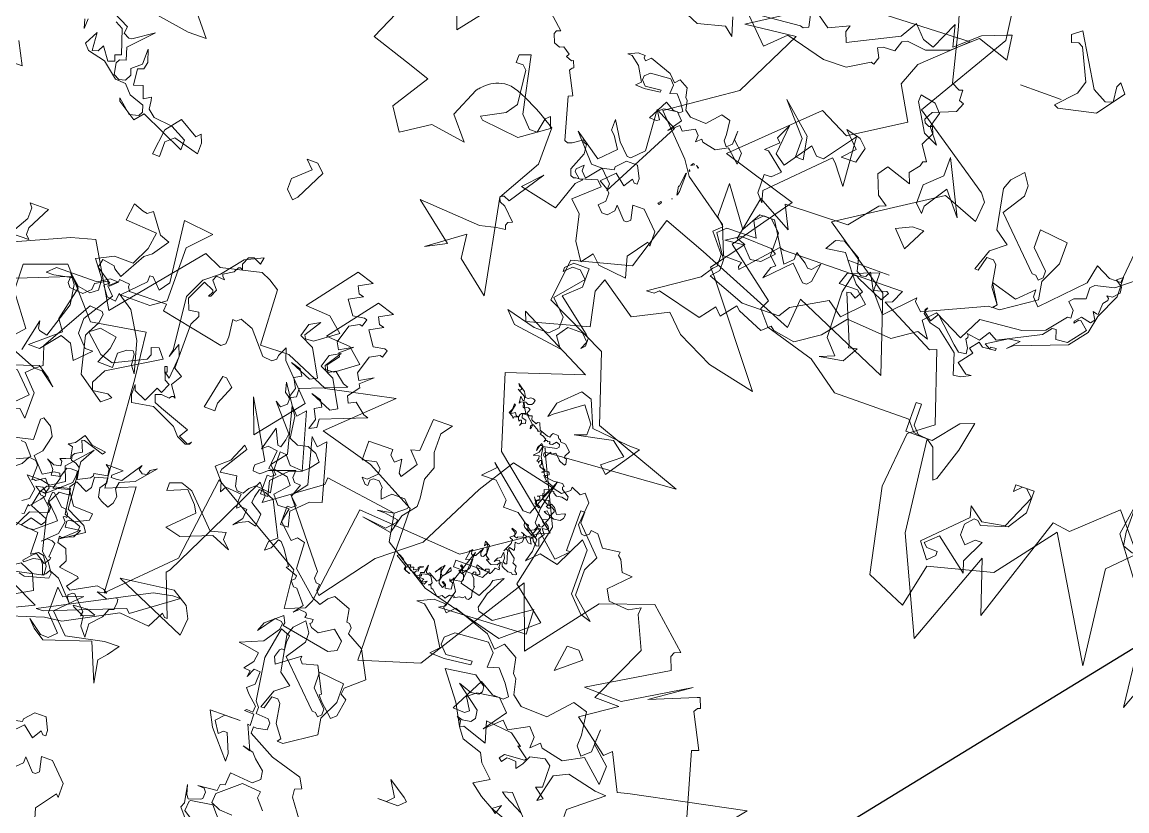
# Model space of a CAD drawing. Header units: metres. Extents: x -71 to 881, y -503 to 661.
# Drawn here: x 122.1 to 127.82, y 472.67 to 476.75 of the extents above; entities that cross this region are included whole.
import ezdxf

# ---------------------------------------------------------------- set-up
doc = ezdxf.new("R2010")
doc.units = ezdxf.units.M
doc.layers.add('ARBRE', color=100, linetype='Continuous', lineweight=13, true_color=0x00ff3f)
doc.layers.add('Parede', color=6, linetype='Continuous', lineweight=30)

# ---------------------------------------------------------------- blocks, each defined once
blk = doc.blocks.new('WMF2', base_point=(0, 0.01))
at = {"color": 251, "lineweight": 0, "true_color": 0x636466}
for points in [[(81.23, -212.64), (86.45, -202.37), (92.4, -197.64), (98.49, -189.57), (98.99, -190.16), (98.92, -191.16), (99.46, -191.2), (99.98, -191.79), (99.88, -192.88), (107.36, -202.17), (106.64, -204.2), (107.63, -204.27), (108.14, -204.87), (108.06, -205.98), (111.91, -204.61), (112.96, -203.7), (114.06, -203.79), (114.16, -204.2), (114.12, -204.74), (112.93, -205.76), (117.77, -214.23), (115.81, -208.91), (110.13, -215.92), (115.04, -221.02), (115.66, -222.79), (116.35, -221.31), (116.39, -220.76), (116.99, -220.25), (118.51, -220.38), (121.42, -223.82), (123.45, -224.55), (124.06, -224.04), (124.6, -224.1), (124.28, -221.43), (124.37, -220.32), (124.97, -219.82), (134.84, -221.76), (134.73, -222.86), (140.59, -222.8), (140.98, -223.38), (140.96, -223.82), (142.59, -223.95), (142.62, -223.52), (143.7, -222.51), (144.2, -223.11), (145.93, -222.16), (146.02, -221.17), (147.09, -220.14), (149.19, -220.32), (149.69, -220.93), (149.6, -221.91), (157.24, -218.9)], [(202.88, -101.16), (188.84, -101.73), (195.03, -95.86), (196.4, -92.3), (193.55, -87.25), (201.48, -82.18), (206.17, -84.52), (217.5, -73.62), (205.76, -70.03), (212.07, -61.12), (204.08, -54.99), (204.77, -53.52), (202.84, -51.25), (195.1, -48.95), (190.12, -45.33), (178.29, -45.44), (176.89, -43.78), (174.7, -43.59), (173.01, -29.2), (166.39, -14.78), (160.89, -29.58), (158.19, -21.39), (152.68, -38.14), (149.95, -37.75), (143.85, -43.43), (139.57, -38.33)], [(135.29, -33.25), (133.39, -15.7), (130.63, -23.1)], [(121.99, -1.9), (114.39, -4.34), (111.72, -4.67), (103.98, -8.76), (99.27, -8.35), (97.95, -10.89), (97.46, -10.41), (97.02, -10.37), (99.54, -16.88), (99.06, -17.38), (95.41, -24.9), (90.83, -34.32), (89.42, -32.65), (89.51, -31.56), (81.64, -37.29), (81.55, -38.39), (70.38, -36.78), (69.61, -32.48), (62.22, -27.79), (49.27, -24.43), (44.16, -28.75), (49.49, -33.04), (47.38, -42.86), (52.22, -53.02), (31.88, -54.47), (45.91, -59.56), (49.4, -70.11), (59.14, -74.81), (58.34, -81.44), (49.36, -83.76), (46.84, -91.88), (40.14, -89.34), (24.4, -82.93), (24.01, -87.6), (8.81, -80.93), (12.69, -92.64), (23.58, -100.08), (8.83, -109.56), (3.27, -107.44), (3.01, -110.61), (3.9, -111.79), (16.57, -120.44), (8.22, -134.47), (9.81, -146.85)], [(31.95, -175.08), (27.13, -180.99), (44.83, -177.37), (46.41, -176.96), (49.12, -182.48), (50.2, -181.46), (55.69, -185.68), (50.55, -189.17), (54.41, -189.22), (50.23, -198.2), (52.48, -203.12), (52.39, -204.21), (54.12, -203.26), (57.28, -203.53), (58.15, -205.15), (55.25, -208.11), (56.89, -208.24), (57.74, -209.97), (58.25, -210.45), (58.2, -211), (60.88, -210.67), (62.28, -212.43), (63.37, -212.54), (63.42, -211.98), (64, -211.48), (64.56, -211.53), (65.45, -212.71), (65.14, -216.33), (66.13, -217.51), (66.73, -217.02), (68.24, -217.69), (68.28, -217.15), (69.45, -216.26), (77.76, -218.17), (81.23, -212.64), (81.23, -212.64)], [(122.72, -8.94), (116.58, -10.22), (116.74, -11.56), (117.68, -13), (118.53, -13.17), (119.53, -12.5), (119.62, -15.95), (127.05, -16.59)], [(123.52, -19.64), (122.5, -20.31), (122.25, -21.93), (124.05, -23.52), (121.84, -23.52), (120.32, -23.2), (118.31, -24.55), (119.17, -26.74), (115.88, -30.39), (117.14, -28.09), (116.53, -20.76), (113.49, -19.25), (112.89, -18.34), (116.25, -16.14), (114.07, -18.14), (114, -18.92), (116.7, -19.9), (117.23, -23.8), (120.73, -22.94), (121.42, -21.76), (121.9, -19.39), (119.14, -18.3), (118.02, -13.51), (116.67, -12.35), (115.65, -10.82), (115.72, -10.05), (119.34, -9.11), (120.19, -9.29)], [(120.53, -7.61), (116.29, -5.59), (119.5, -4.04)], [(100.3, -13.3), (97.37, -13.9), (96.16, -13.9), (102.61, -9.16), (103.21, -9.75), (114.9, -5.14), (116, -5.14), (100.3, -13.3), (100.3, -13.3)], [(206.64, -102.36), (221.47, -92.77), (213.62, -93.64), (218.84, -83.17), (228.67, -76.4), (223.08, -70.7), (221.59, -68.47), (214.46, -63.39), (212.7, -59.01), (209.83, -58.98), (210.04, -58.28), (209.88, -57.88), (205.22, -63.07), (204.55, -62.86), (196.2, -62.98), (185.71, -63.11), (186.56, -61.11), (187.58, -60.7), (178.92, -56.25), (177.9, -56.66), (174.32, -45.95), (177.81, -43.34), (178.67, -34.61), (175.87, -21.54), (169.72, -18.91), (168.26, -25.61), (158.55, -28.14), (151.66, -37.02), (141.23, -19.49), (142.97, -34.33), (135.13, -42.17), (135.3, -53.01), (129.01, -55.27), (122.91, -48.29), (114.53, -49.68), (113.77, -42.55), (112.45, -25.61), (108.09, -27.35), (107.21, -10.78), (98.49, -19.49), (96.74, -32.59), (81.64, -23.67), (81.04, -17.76), (78.09, -18.94), (77.45, -20.28), (75.41, -35.48), (59.11, -34.32), (48.77, -41.31), (47.36, -41.88), (58.37, -50.92), (61.87, -62.25), (50.47, -66), (62.16, -71.92), (61.59, -70.48), (52.23, -72.98), (53.36, -78.3), (52.54, -80.39), (46.99, -76.49), (41.75, -79.1), (39.13, -76.49), (33.51, -73.76), (26.05, -72.12), (37.25, -86.3), (38.33, -87.51), (34.61, -92.45), (35.99, -92.94), (34.69, -99.75), (29.28, -96.73), (30.97, -100.19), (21.09, -100.49), (17.67, -104.7), (16.66, -105.12), (18.28, -106.23), (19.48, -109.18), (18.41, -110.67), (14.49, -109.41), (15.1, -110.95), (13.93, -112.47), (13.73, -113.15), (13.23, -113.37), (14.72, -115.61), (13.76, -117.64), (14.16, -118.66), (14.68, -118.45), (15.39, -118.76), (15.6, -119.27), (14.94, -120.61), (11.56, -121.96), (10.97, -123.39), (11.67, -123.68), (11.74, -125.32), (12.27, -125.11), (13.58, -125.77), (15.6, -134.05), (18.21, -142.77)], [(35.32, -176.96), (38.04, -186.65), (37.02, -187.05), (39.7, -192.27), (39.35, -192.88), (38.94, -193.04), (39.56, -194.57), (39.97, -194.4), (46.81, -191.62), (41.05, -195.63), (50.47, -189.97), (56.38, -190.15), (44.99, -196.88), (45.76, -198.84), (45.47, -199.54), (44.55, -199.92), (50.64, -205.39), (58.51, -202.62), (66.66, -192.17), (70.16, -201.76), (80.62, -185.19), (89.7, -182.43), (90.01, -206.45), (97.85, -210.62), (106.23, -212.96), (97.57, -221.28), (108.11, -219.06), (114.95, -222), (119.42, -221.88), (119.84, -230.55), (121.43, -231.58), (122.86, -232.19), (129.04, -230.77), (131.8, -232.03), (142.53, -219.05), (147.98, -228.38), (151.61, -227.39), (162.65, -222.48)], [(95.41, -24.9), (93.1, -25.5), (93.1, -24.4), (91.88, -23.19), (94.81, -24.4), (99.43, -22.59), (101.87, -23.19), (98.33, -26.72), (98.94, -27.82), (100.65, -29.64), (103.57, -28.43), (103.57, -29.64), (101.87, -30.26), (100.05, -29.64), (95.41, -24.9), (95.41, -24.9)], [(57.77, -28.84), (58.63, -30.3), (56.93, -35.37), (57.37, -30.33), (54.22, -29.5), (53.25, -31.47), (53.04, -32.3), (51.55, -33.16), (53.17, -30.11), (53.78, -27.79), (53.47, -27.25), (51.12, -26.63), (45.81, -30.31), (45.66, -26.44), (59.37, -25.77), (58.42, -26.33), (57.77, -28.84), (57.77, -28.84)], [(57.77, -59.77), (57.34, -59.74), (56.99, -59.99), (56.55, -59.99), (56.22, -59.81), (56.35, -59.33), (56.48, -59.08), (57.01, -58.91), (57.45, -59.12), (57.71, -59.07), (57.42, -58.35), (56.8, -58.47), (56.47, -58.28), (56.73, -57.56), (56.31, -57.33), (55.87, -57.53), (55.75, -56.92), (54.93, -56.6), (54.8, -56.85), (54.47, -56.9), (54, -55.88), (52.71, -55.43), (52.29, -55.4), (52.19, -55.8), (52.04, -56.06), (51.25, -56.07), (50.96, -55.61), (50.83, -55.62), (50.67, -55.53), (50.58, -55.28), (49.76, -55.18), (48.77, -54.33), (49.22, -53.47), (49.17, -53.21), (48.84, -53.17), (48.7, -52.42), (48.83, -52.17), (49.57, -52.45), (49.82, -52.58), (49.78, -52.67), (50.67, -53.46), (51.2, -53.08), (51.37, -53.18), (51.41, -53.31), (52.03, -52.33), (52.28, -52.54), (52.29, -52.9), (52.25, -52.99), (52.13, -53.02), (52.29, -53.33), (52.38, -53.6), (52.8, -53.6), (52.54, -52.26), (51.6, -50.66), (51.34, -50.52), (51.27, -50.28), (50.74, -50.44), (50.57, -50.33), (50.48, -50.06), (50.84, -49.82), (50.98, -49.78), (50.89, -49.52), (49.55, -49.37), (48.16, -49.5), (47.78, -49.18), (48, -48.98), (47.85, -48.67), (46.68, -47.94), (46.65, -47.37), (47.56, -47.53), (48.39, -47.43), (48.9, -47.71), (48.98, -47.97), (49.76, -47.72), (50.3, -46.68), (50.19, -46.3), (49.75, -46.27), (49.22, -46.45), (49.02, -45.79), (48.86, -45.72), (48.68, -46.06), (48.07, -45.73), (47.44, -44.86), (46.32, -45.35), (46.14, -45.25), (46.23, -44.64), (46.6, -44.17), (47.56, -44.03), (48.1, -44.22), (48.58, -43.15), (48.01, -42.73), (47.85, -42.43), (48.07, -42.2), (48.76, -42.13), (48.17, -41.4), (48.71, -40.58), (48.32, -39.48), (48.7, -39.37), (49.37, -39.95), (49.47, -40.2), (49.63, -40.29), (49.94, -40.13), (49.49, -39.35), (50.01, -39.4), (50.51, -39.88), (50.54, -40.02), (50.86, -39.85), (50.83, -39.28), (51.31, -38.78), (51.84, -38.83), (51.55, -37.7), (51.59, -37.62), (52.39, -37.81), (52.44, -37.5), (51.18, -36.52), (51.08, -36.13), (51.12, -35.83), (50.51, -35.51), (50.45, -34.8), (50.07, -34.49), (50.03, -34.34), (50.2, -34.23), (50.61, -34.11), (50.82, -34.33), (51.37, -34.3), (52.2, -34.62), (52.47, -34.77), (52.63, -35.28), (52.87, -35.21), (52.86, -34.42), (52.76, -34.37), (52.7, -34.11), (53.34, -34.14), (53.62, -33.41), (53.77, -33.15), (53.9, -33.1), (53.97, -33.15), (54.13, -33.69), (54.66, -33.51), (54.57, -33.25), (56.09, -33.72), (56.03, -33.37), (55.31, -32.87), (55.2, -32.49), (55.39, -32.36), (55.77, -32.24), (55.88, -32.62), (56.15, -32.56), (56.36, -32.12), (55.85, -31.63), (55.46, -30.55), (55.3, -30.46), (55.43, -29.76), (55.24, -28.88), (55.5, -28.39), (55.87, -28.34), (56.16, -28.62), (56.42, -28.33), (56.99, -28.28), (57.65, -27.88), (57.72, -28.12), (58.03, -28.17), (58.25, -27.98), (58.41, -28.05), (58.73, -27.66), (58.86, -27.41), (59.43, -27.6), (60.1, -27.17), (61.07, -28.04), (61.37, -28.09), (61.58, -28.52), (61.97, -28.4), (61.62, -28.65), (61.49, -28.9), (62.03, -29.74), (62.37, -29.92), (63.43, -29.61), (63.34, -29.34), (63.61, -29.26), (63.52, -29), (62.86, -28.99), (63.01, -28.72), (62.94, -28.47), (62.26, -28.88), (62.57, -28.28), (62.89, -28.34), (63.48, -28.85), (64.34, -29.1), (64.6, -29.45), (65.11, -29.53), (65.65, -29.92), (65.93, -29.83), (66.02, -29.66), (65.89, -29.26), (65.11, -29.09), (65.26, -29.04), (66.15, -29.41), (66.02, -29.89), (67.84, -30.97), (67.51, -31.22), (66.81, -30.85), (66.26, -30.24), (65.89, -30.14), (65.56, -30.31), (65.43, -30.34), (65.4, -29.99), (64.88, -30.15), (64.76, -29.76), (64.15, -30.11), (64.22, -30.34), (64, -30.58), (63.48, -30.72), (64.02, -30.36), (64.06, -29.83), (64.32, -29.76), (64.47, -29.5), (64.37, -29.25), (64.12, -29.12), (63.68, -29.31), (63.59, -29.47), (63.68, -29.74), (63.15, -29.91), (62.91, -31.2), (62.89, -30.2), (62.83, -30.07), (62.59, -29.93), (62.37, -30.14), (60.91, -29.37), (60.7, -29.58), (60.56, -29.85), (60.92, -31.25), (60.95, -31.35), (61.49, -30.77), (61.62, -30.52), (60.95, -31.58), (60.73, -31.77), (60.58, -32.05), (60.79, -31.06), (60.63, -30.55), (60.45, -30.45), (60.1, -30.71), (59.75, -31.73), (59.62, -31.98), (59.42, -31.56), (60.41, -30.31), (60.57, -29.63), (60.56, -29.41), (60.48, -29.15), (59.78, -28.78), (59.61, -29.12), (59.81, -29.35), (60.09, -29.48), (59.99, -29.66), (59.52, -29.31), (59.36, -28.78), (58.88, -28.85), (58.48, -28.96), (58.53, -29.53), (58.63, -29.93), (59.11, -30.07), (59.2, -30.34), (58.98, -30.11), (58.66, -30.69), (58.5, -30.4), (57.42, -30.59), (57.23, -30.94), (57.5, -31.63), (57.97, -31.77), (58.34, -31.96), (58.03, -32.11), (58.06, -32.48), (58.09, -32.59), (58.37, -32.72), (58.26, -32.91), (58, -32.77), (57.77, -31.77), (57.68, -31.73), (57.33, -32.4), (57.28, -32.27), (56.9, -32.97), (56.98, -34.3), (57.97, -33.85), (57.74, -35.15), (57.85, -35.31), (57.61, -35.42), (57.47, -35.67), (57.52, -35.37), (57.39, -34.96), (57.14, -34.83), (56.74, -34.96), (56.01, -36.34), (56.16, -35.64), (56.04, -35.25), (55.87, -35.15), (55.61, -35.22), (55.28, -35.83), (55.72, -37.28), (56, -36.77), (56.07, -37.45), (55.3, -37.06), (55.27, -35.48), (54.61, -35.03), (54.96, -35), (55.02, -34.9), (54.16, -34.45), (53.24, -34.74), (53.05, -35.07), (52.92, -35.12), (53.11, -35.44), (53.43, -35.41), (53.84, -35.06), (53.53, -35.66), (53.04, -35.95), (52.98, -36.7), (52.93, -36.78), (52.55, -36.04), (52.54, -35.47), (52.19, -35.28), (51.91, -35.35), (52.44, -37.08), (52.39, -37.16), (52.45, -37.28), (52.71, -37.43), (52.87, -37.29), (53.01, -37.03), (52.38, -38.45), (52.36, -39.1), (52.67, -39.15), (52.85, -39.25), (52.39, -39.66), (52.26, -39.92), (52.49, -40.27), (53.02, -40.55), (52.98, -40.64), (52.41, -40.45), (52.16, -40.32), (52.31, -39.62), (51.9, -39.53), (51.76, -39.57), (51.81, -39.69), (51.02, -39.94), (51.02, -40.16), (51.11, -40.42), (51.46, -40.59), (50.47, -40.19), (49.85, -40.29), (49.72, -40.33), (49.57, -40.61), (49.49, -40.55), (49.46, -40.43), (49.28, -40.54), (49.15, -40.81), (49.22, -41.05), (48.9, -41.88), (48.95, -42.01), (49.46, -41.85), (49.82, -40.94), (49.95, -40.7), (51.24, -41.37), (51.43, -41.67), (51.53, -42.07), (50.86, -41.92), (50.77, -41.24), (50.48, -41.18), (49.74, -41.56), (49.46, -42.27), (49.5, -42.42), (49.41, -42.59), (49.24, -42.27), (48.89, -42.32), (48.63, -42.83), (49.09, -43.19), (49.12, -43.32), (49.21, -43.37), (48.38, -43.7), (48.25, -43.95), (48.36, -44.36), (48.89, -44.41), (49.31, -44.64), (48.96, -44.87), (48.46, -44.41), (48.27, -44.32), (47.88, -45.08), (47.97, -45.33), (48.55, -45.65), (48.68, -45.4), (48.96, -45.31), (49.3, -45.49), (49.06, -45.7), (50.1, -46.26), (50.9, -45.79), (50.93, -45.72), (50.82, -45.31), (50.42, -45.22), (50.17, -45.09), (50.28, -44.9), (51.03, -45.31), (51.03, -45.54), (51.44, -46.19), (51.18, -45.85), (51.02, -45.76), (50.63, -46.1), (50.58, -46.17), (50.67, -46.44), (50.83, -46.52), (51.09, -46.45), (50.35, -46.83), (50.42, -47.09), (50.26, -47.21), (50.42, -47.72), (49.49, -48.01), (49.31, -48.35), (49.49, -48.67), (50.03, -48.84), (50.3, -48.99), (50.77, -48.92), (50.44, -48.95), (51.22, -49.71), (51.11, -49.74), (51.31, -50.19), (51.71, -50.04), (51.65, -50.13), (51.4, -50.23), (51.47, -50.48), (52.03, -50.67), (52.29, -50.82), (52.12, -51.17), (52.29, -51.69), (52.54, -51.59), (52.57, -51.17), (52.63, -51.43), (52.9, -51.36), (52.76, -51.82), (52.87, -52.23), (53.49, -52.1), (53.75, -52.03), (53.04, -52.74), (52.85, -53.52), (52.92, -53.78), (53.01, -53.82), (53.28, -53.74), (53.5, -52.87), (53.5, -53.31), (53.09, -54.09), (52.87, -53.87), (52.85, -53.74), (50.74, -54.16), (50.47, -54.45), (50.6, -54.86), (51.14, -55.04), (51.55, -54.48), (51.91, -54.45), (52.09, -54.54), (52.03, -54.61), (52.09, -54.76), (52.39, -54.6), (52.42, -54.73), (52.51, -54.77), (52.77, -54.69), (52.92, -54.44), (52.77, -54.92), (53.44, -55.27), (53.59, -55.23), (53.84, -55.36), (53.75, -55.52), (53.79, -55.66), (54.35, -55.63), (54.31, -55.72), (54.95, -56.16), (55.21, -56.29), (55.34, -56.28), (55.36, -55.82), (55.49, -55.58), (55.61, -55.96), (55.42, -56.31), (56.6, -57.37), (57.04, -57.37), (57.3, -57.31), (57.27, -56.95), (57.18, -56.7), (56.58, -56.58), (56.42, -56.07), (56.77, -56.03), (57.04, -55.74), (57.17, -55.49), (57.04, -55.96), (57.15, -56.34), (57.42, -56.28), (57.5, -56.1), (57.66, -56.41), (57.75, -56.66), (58.41, -56.45), (58.45, -56.16), (58.7, -56.5), (59.31, -56.82), (58.99, -57.43), (58.98, -58.29), (58.79, -58.19), (59.04, -56.9), (58.99, -56.77), (58.39, -57.11), (58.15, -56.74), (57.97, -56.66), (57.71, -56.74), (57.66, -57.05), (57.53, -57.31), (56.88, -57.52), (57.28, -58.16), (57.46, -58.26), (57.59, -58.22), (57.82, -59.01), (58.22, -58.91), (58.37, -58.64), (58.47, -59.68), (57.96, -59.2), (57.81, -59.24), (57.85, -59.58), (57.93, -59.84), (59.21, -60.53), (58.92, -60.47), (58.77, -60.73), (58.88, -60.98), (59.17, -61.05), (59.42, -61.39), (58.22, -60.54), (57.77, -59.77), (57.77, -59.77)], [(169.87, -28.84), (169.25, -28.23), (167.56, -28.23), (167.56, -27.6), (168.66, -26.5), (170.48, -28.84), (164.64, -34.67), (165.12, -36.39), (162.8, -34.67), (159.28, -35.28), (156.97, -40.52), (158.19, -41.62), (158.8, -41.62), (159.88, -40.52), (159.88, -41.62), (156.97, -41.62), (156.97, -38.21), (158.8, -35.28), (162.8, -34.07), (163.41, -34.67), (164.03, -34.67), (165.12, -33.45), (165.12, -31.75), (164.03, -30.53), (162.8, -31.75), (161.71, -31.75), (163.41, -28.23), (162.8, -26.5), (168.04, -30.53), (169.87, -28.84), (169.87, -28.84)], [(85.82, -32.33), (85.2, -32.33), (84.59, -32.83), (85.82, -34.04), (83.99, -36.36), (85.82, -43.43), (84.59, -42.2), (83.5, -43.43), (81.06, -34.64), (82.88, -34.04), (85.2, -31.73), (84.59, -29.42), (85.82, -29.42), (85.82, -32.33), (85.82, -32.33)], [(127.86, -39.54), (126.03, -38.33), (124.94, -37.24), (127.24, -38.94), (128.46, -38.94), (129.55, -37.85), (127.24, -35.41), (127.24, -31.39), (128.46, -32.48), (131.38, -31.39), (127.86, -34.91), (130.76, -37.85), (136.62, -36.62), (138.93, -36.62), (137.71, -38.33), (136.62, -39.54), (137.23, -43.08), (134.79, -37.24), (127.86, -39.54), (127.86, -39.54)], [(90.23, -35.66), (89.63, -35.66), (89.02, -36.14), (90.23, -37.37), (88.4, -39.67), (90.23, -46.74), (89.02, -45.52), (87.92, -46.74), (85.48, -37.97), (87.31, -37.37), (89.63, -35.05), (89.02, -32.72), (90.23, -32.72), (90.23, -35.66), (90.23, -35.66)], [(70.82, -34.21), (69.59, -35.56), (69.59, -35.99), (71.7, -36.34), (72.94, -36.34), (70.38, -36.78), (68.72, -38.1), (68.72, -38.45), (69.59, -39.32), (71.7, -39.32), (72.94, -38.1), (73.38, -39.32), (73.38, -39.76), (74.16, -40.55), (75.04, -40.55), (75.48, -40.2), (75.48, -39.32), (75.92, -39.32), (76.72, -40.2), (75.92, -40.2), (74.6, -41.44), (74.6, -42.32), (75.48, -43.11), (77.6, -42.67), (77.6, -45.66), (73.81, -45.66), (73.81, -44.79), (72.94, -44), (72.05, -44.79), (71.7, -42.67), (71.26, -42.32), (69.59, -44.79), (71.26, -46.54), (69.94, -46.89), (69.59, -52), (66.59, -52), (67.83, -50.32), (67.83, -47.34), (67.04, -45.22), (67.83, -43.11), (67.48, -40.2), (67.48, -38.89), (69.16, -36.78), (69.94, -33.86), (74.6, -34.65), (70.82, -34.21), (70.82, -34.21)], [(120.42, -66.45), (119.65, -67.04), (117.45, -64.06), (115.93, -63.49), (117.61, -61.04), (118.69, -60.22), (120.94, -56.22), (122.15, -57.02), (122.44, -57.42), (124.35, -57.69), (124.6, -56.41), (122.13, -54.73), (122.91, -54.15), (121.8, -52.67), (120.44, -52.47), (120.32, -53.77), (117.85, -52.09), (115.45, -48.04), (114.13, -43.19), (114.93, -44.29), (115.11, -45.98), (115.4, -46.38), (116.35, -46.16), (117.52, -45.28), (117.5, -42.97), (119.86, -43.05), (118.8, -45.54), (118.53, -47.44), (121.17, -47.9), (122.64, -46.8), (121.69, -48.6), (121.49, -49.97), (121.78, -50.35), (123.77, -50.57), (128.28, -42.59), (127.38, -39.75), (128.46, -38.94), (133.52, -40.99)], [(138.22, -33.95), (142.72, -39.97), (141.89, -45.21), (141.95, -40.55), (141.61, -38.48), (139.96, -37.89)], [(135.07, -48.6), (131.68, -44.07), (133.27, -42.27)], [(131.16, -40.93), (130.09, -45.87), (129.9, -44.79), (129.67, -44.48), (128.38, -44.23), (126.63, -49.66), (127.08, -52.73), (128.25, -54.29), (126.47, -52.71), (124.5, -52.36), (123.39, -53.17), (123.49, -54.92), (125.42, -57.49), (122.86, -58.8), (119.88, -58.72), (118.5, -61.58), (118.12, -64.16), (123.08, -64.47), (122.69, -67.2), (121.11, -66.56), (120.42, -66.45), (120.42, -66.45)], [(122.64, -46.8), (119.8, -44.2), (117.78, -43.62), (113.05, -45.94), (112.69, -46.71), (113.05, -47.75), (111.9, -48.16), (110.76, -46.76), (118.41, -42.1), (119.56, -39.88), (119.15, -38.74), (116.82, -39.05), (116.04, -38.68), (117.45, -37.54), (121.56, -40.46), (122.95, -46.17), (122.64, -46.8), (122.64, -46.8)], [(174.7, -43.59), (178.13, -43.59), (178.13, -48.16), (177.26, -48.16), (177.26, -44.83), (176.02, -43.59), (173.91, -43.59), (170.9, -47.37), (168.8, -48.16), (169.68, -43.59), (171.36, -38.49), (171.81, -38.05), (173.47, -42.7), (174.7, -43.59), (174.7, -43.59)], [(99.65, -46.23), (100.87, -43.31), (100.87, -42.08), (102.57, -42.08), (101.47, -47.33), (100.87, -47.33), (99.65, -46.23), (99.65, -46.23)], [(82.59, -63.67), (82.02, -62.61), (81.29, -62.4), (83.29, -61.31), (81.8, -59.17), (80.03, -59.45), (79.63, -59.31), (79.98, -58.16), (80.39, -58.29), (81.86, -57.49), (82.69, -54.71), (82.12, -53.66), (80.09, -54.82), (81.89, -53.24), (81.61, -52.7), (82.93, -50.96), (82.44, -49.93), (81.38, -50.49), (79.67, -49.09), (78.94, -48.87), (85.72, -46.19), (85.64, -44.92), (86.71, -44.35), (86.21, -45.98), (87.01, -47.47), (85.95, -48.04), (86.55, -49.02), (88.1, -49.47), (84.71, -48.03), (83.64, -48.6), (85.9, -52.66), (88.14, -53.77), (87.55, -55.72), (85.96, -56.58), (87.61, -54.06), (87.34, -53.53), (86.07, -53.59), (82.77, -55.98), (85.1, -58.01), (88.93, -58.28), (83.26, -65.56), (80.58, -64.76), (82.59, -63.67), (82.59, -63.67)], [(87.01, -67), (86.45, -65.93), (85.72, -65.71), (87.73, -64.61), (86.24, -62.48), (84.47, -62.76), (84.07, -62.63), (84.4, -61.49), (84.81, -61.62), (86.3, -60.82), (87.13, -58.03), (86.56, -56.98), (84.52, -58.13), (86.33, -56.54), (86.04, -56.01), (87.37, -54.28), (86.87, -53.24), (85.82, -53.82), (84.11, -52.42), (83.35, -52.19), (90.12, -49.5), (90.07, -48.23), (91.12, -47.66), (90.64, -49.3), (91.42, -50.77), (90.37, -51.37), (90.96, -52.33), (92.52, -52.8), (89.13, -51.34), (88.07, -51.91), (90.31, -55.97), (92.58, -57.08), (91.99, -59.05), (90.39, -59.91), (92.05, -57.37), (91.75, -56.85), (90.49, -56.9), (87.19, -59.31), (89.51, -61.33), (93.35, -61.59), (87.7, -68.89), (85.01, -68.09), (87.01, -67), (87.01, -67)], [(220.57, -50.22), (221.79, -50.2), (214.78, -54.92), (213.59, -56.76), (213.1, -57.26), (213.13, -59.1), (215.47, -61.97), (214.27, -63.08), (215.5, -64.29), (215.56, -69.52), (211.34, -63.72), (209.67, -66.67), (207.37, -66.7), (203.77, -60.91), (202.56, -62.13), (202.58, -63.23), (200.85, -62.15), (200.24, -61.55), (199.64, -61.56), (198.56, -62.79), (199.01, -59.87), (199.61, -59.26), (200.21, -59.24), (202.55, -61.52), (206.05, -57.94), (205.47, -59.78), (204.85, -60.28), (206.1, -61.48), (206.14, -65.01), (207.85, -66.7), (209.07, -66.69), (210.27, -65.56), (209.03, -63.15), (213.66, -63.1), (214.86, -61.99), (212.51, -58.47), (212.49, -56.77), (213.57, -55.55), (207.7, -53.3), (201.85, -53.37), (200.78, -55.09), (195.57, -58.07), (193.11, -56.39), (190.24, -59.36), (192.08, -61.04), (195, -61.01), (194.41, -62.83), (189.81, -64.59), (189.77, -61.68), (187.3, -58.79), (183.33, -62.96), (183.33, -62.37), (182.1, -61.15), (172.77, -65.4), (172.29, -65.4), (171.68, -66.02), (173.43, -68.94), (169.39, -67.77), (166.98, -70.11), (166.96, -69.01), (165.85, -67.81), (160.08, -73.71), (159.5, -76.65), (157.18, -75.46), (155.35, -75.48), (154.92, -80.22)], [(147.29, -84.34), (145.55, -80.94), (150.8, -80.88)], [(153.05, -76.72), (155.95, -74.38), (158.86, -73.73), (159.47, -73.11), (159.44, -71.4), (161.14, -70.78), (161.73, -70.16), (160.64, -69.08), (160.62, -67.87), (161.11, -67.86), (163.5, -64.91), (166.9, -63.65), (173.36, -63.08), (175.14, -59.53), (179.8, -61.8), (181.48, -60.07), (179.75, -57.65), (181.46, -58.23), (184.95, -55.88), (192.02, -56.41), (194.9, -52.85), (198.42, -50.48), (201.82, -51.06), (202.43, -51.55), (203.66, -50.42), (207.69, -52.09), (208.3, -52.68), (210.1, -50.35), (211.21, -51.44), (213, -49.09), (219.97, -50.84), (220.57, -50.22), (220.57, -50.22)], [(40.86, -56.38), (43.16, -58.19), (49.01, -56.98), (47.19, -57.59), (47.19, -59.3), (49.01, -61.74), (53.04, -58.82), (53.65, -58.19), (53.04, -60.53), (50.1, -63.43), (48.41, -62.83), (46.7, -58.82), (40.86, -58.19), (39.03, -58.19), (42.55, -52.98), (43.78, -54.06), (40.86, -56.38), (40.86, -56.38)], [(113.17, -63.62), (113.17, -55.18), (115.36, -53.65), (120.07, -53.65), (116.91, -56.82), (116.91, -57.81), (116.37, -57.81), (114.82, -56.28), (113.72, -57.81), (114.82, -67.35), (110.12, -66.81), (113.17, -63.62), (113.17, -63.62)], [(156.89, -69.51), (157.43, -66.75), (159.56, -64.03), (167.3, -61.05), (168.14, -60.32), (166.54, -62.02), (168.32, -61.8), (171.36, -59.94), (170.42, -59.42), (170.47, -59.72), (169.59, -59.84), (169.56, -59.52), (171.59, -59.29), (172.31, -59.83), (173.34, -58.5), (172.64, -57.96), (174.22, -55.94), (172.57, -54.64), (171.71, -54.74), (173.12, -54.01), (174.29, -53.87), (175.3, -57.08), (178.61, -59.71), (180.18, -60.09), (181.49, -61.11), (181.56, -61.74), (181.3, -62.07), (181.53, -61.43), (180.22, -60.39), (179.42, -61.68), (175.68, -58.22), (174.72, -57.4), (173.53, -57.53), (173.65, -58.47), (174.34, -59.58), (174.13, -59.93), (174.18, -60.23), (174.45, -60.45), (172.34, -60.13), (171.33, -61.75), (169.98, -60.98), (163.78, -64.16), (162.73, -65.48), (162.11, -65.55), (161.63, -64.1), (159.84, -64.31), (157.76, -66.95), (159.09, -68.05), (159.4, -68.02), (159.94, -67.33), (159.98, -67.64), (159.15, -68.6), (157.6, -68.22), (157.12, -68.85), (157.81, -69.96), (157.22, -69.78), (156.92, -69.81), (156.81, -71.58), (156.27, -72.27), (156.3, -72.59), (156.65, -72.85), (155.79, -72.95), (154.94, -73.93), (155.05, -74.81), (156.1, -75.62), (155.22, -76.3), (155.18, -73.27), (156.89, -69.51), (156.89, -69.51)], [(136.37, -58.45), (136.37, -57.37), (135.76, -56.76), (138.68, -56.76), (136.98, -59.69), (136.98, -61.39), (137.47, -62), (134.54, -62), (136.37, -58.45), (136.37, -58.45)], [(171.68, -66.02), (173.31, -68.24), (173.88, -71.59), (174.47, -72.18), (175.5, -72.18), (176.09, -69.97), (176.66, -69.97), (175.5, -73.22), (173.31, -74.97), (175.5, -76.59), (176.66, -82.74), (176.09, -84.36), (174.47, -86.09), (173.31, -84.36), (173.31, -82.74), (175.5, -79.36), (168.32, -72.18), (167.74, -72.18), (167.15, -71.59), (166.58, -72.18), (166.58, -73.22), (169.36, -76), (169.36, -78.78), (164.96, -78.33), (164.96, -74.97), (166.58, -71.59), (166.11, -68.82), (171.09, -65.45), (172.15, -65.45), (171.68, -66.02), (171.68, -66.02)], [(64.7, -71.27), (60.09, -70.06), (57.77, -70.06), (56.55, -71.27), (56.55, -72.98), (58.86, -75.3), (55.34, -79.44), (56.55, -80.53), (57.77, -80.53), (58.86, -79.44), (58.86, -80.05), (57.77, -81.14), (55.34, -81.14), (55.34, -78.22), (57.77, -75.92), (52.42, -71.77), (51.91, -71.27), (51.91, -70.06), (52.42, -69.46), (51.91, -70.67), (53.02, -71.77), (55.34, -71.77), (56.55, -70.06), (55.34, -68.37), (63.01, -69.46), (64.7, -71.27), (64.7, -71.27)], [(187.57, -69.19), (189.89, -71.62), (187.57, -72.72), (185.74, -72.72), (187.57, -69.19), (187.57, -69.19)], [(211.1, -72.56), (210.01, -72.56), (208.8, -73.77), (211.73, -76.09), (212.35, -76.09), (210.51, -77.8), (211.1, -78.4), (210.01, -80.71), (210.51, -76.09), (208.8, -74.88), (205.88, -79.01), (204.66, -77.8), (203.56, -77.8), (200.04, -82.55), (199.42, -74.88), (201.73, -77.8), (202.34, -78.4), (210.51, -70.25), (210.01, -68.43), (211.1, -69.64), (211.1, -72.56), (211.1, -72.56)], [(68.73, -71.99), (73.89, -76.06), (74.34, -79.76), (79.68, -75.87), (76.6, -77.49), (82.66, -82.33), (73, -81.67), (70.51, -82.25), (69.1, -82.43), (69.35, -83.04), (69.14, -83.51), (68.47, -83.79), (70.41, -85.67), (71.27, -86.04), (71.55, -86.71), (71.33, -86.9), (71, -87.03), (70.05, -86.62), (66.45, -92.02), (69.04, -89.28), (63.17, -87.99), (61.62, -92.45), (60.75, -93.34), (61.84, -93.29), (62.18, -93.16), (62.64, -93.37), (63.02, -94.3), (61.86, -97.06), (62.03, -98.49), (62.51, -98.7), (62.64, -99.03), (64.13, -98.04), (64.8, -97.78), (65.29, -97.98), (67.08, -104.41), (66.4, -104.68), (68.19, -108.14), (67.94, -108.55), (67.68, -108.66), (68.1, -109.68), (68.37, -109.56), (69.29, -109.9), (69.08, -110.38), (70.18, -111.12), (70.78, -110.87), (71.7, -111.21), (72.22, -112.5), (72.02, -112.99), (71.4, -113.23), (75.46, -116.88)], [(80.69, -115.04), (86.12, -108.09), (88.43, -114.47)], [(94.84, -108.74), (97.41, -102.93), (91.6, -101), (87.74, -99.72), (91.28, -94.1), (89.03, -90.71), (84.85, -93.45), (79.38, -92.64), (82.27, -96.02), (80.34, -100.54), (80.31, -100.55), (80.25, -100.64), (80.17, -100.76), (80.05, -100.9), (79.89, -101.09), (79.68, -101.28), (79.47, -101.5), (79.2, -101.73), (78.93, -101.95), (78.6, -102.17), (78.25, -102.36), (77.89, -102.55), (77.49, -102.7), (77.07, -102.81), (76.62, -102.9), (76.15, -102.93), (75.62, -102.89), (75.04, -102.76), (74.41, -102.57), (73.74, -102.32), (73.05, -102.03), (72.35, -101.7), (71.67, -101.35), (70.98, -101), (70.34, -100.64), (69.73, -100.29), (69.19, -99.97), (68.7, -99.67), (68.31, -99.43), (68.02, -99.24), (67.83, -99.11), (67.77, -99.08), (67.77, -93.28), (71.55, -86.71), (68.73, -71.99), (68.73, -71.99)], [(97.72, -81.01), (100.04, -76.4), (100.64, -75.79), (101.87, -77), (101.87, -78.71), (99.41, -81.01), (100.64, -82.24), (98.93, -82.24), (97.72, -81.01), (97.72, -81.01)], [(122.21, -79.14), (120.38, -81.45), (117.46, -79.74), (116.86, -80.36), (116.37, -79.14), (116.37, -77.44), (120.38, -78.53), (121.59, -77.44), (121.59, -75.13), (122.69, -75.13), (122.21, -79.14), (122.21, -79.14)], [(184.65, -79.77), (186.95, -76.25), (186.95, -75.04), (188.18, -76.25), (188.18, -79.17), (185.74, -81.48), (185.74, -84.42), (181.72, -76.25), (184.65, -79.77), (184.65, -79.77)], [(110.5, -210.3), (109.11, -209.66), (107.56, -210.01), (106.1, -209.43), (105.21, -208.37), (106.3, -206.96), (107.08, -206.3), (109.11, -206.4), (110.23, -207.75), (111.21, -207.86), (111.17, -205.1), (108.98, -204.68), (108.09, -203.61), (109.95, -201.54), (108.82, -200.21), (107.05, -200.28), (107.47, -198.09), (105.17, -195.92), (104.39, -196.59), (103.18, -196.28), (102.97, -192.24), (99.24, -188.97), (97.85, -188.34), (97.03, -189.52), (96.18, -190.24), (93.53, -189.23), (93.18, -187.24), (92.71, -187.16), (92.29, -186.66), (92.32, -185.67), (89.73, -184.22), (87.53, -180.05), (90.18, -177.78), (90.31, -176.8), (89.34, -176.22), (89.8, -173.49), (90.58, -172.83), (92.72, -174.77), (93.38, -175.55), (93.1, -175.8), (95.08, -179.67), (97.34, -179.08), (97.82, -179.64), (97.78, -180.15), (101.14, -177.68), (101.63, -178.7), (101.22, -179.9), (100.95, -180.15), (100.54, -180.1), (100.64, -181.36), (100.55, -182.4), (102.01, -182.98), (102.92, -178.07), (101.94, -171.52), (101.24, -170.69), (101.31, -169.75), (99.34, -169.6), (98.87, -169.05), (98.94, -168.01), (100.49, -167.68), (101, -167.72), (101.03, -166.73), (96.75, -164.41), (91.89, -162.99), (91.03, -161.43), (92.05, -161.03), (91.94, -159.79), (89, -155.76)], [(95.44, -156.33), (96.81, -157.94), (96.68, -158.92), (99.66, -159.16), (102.89, -156.4), (103, -154.96), (101.56, -154.29), (99.54, -154.17)], [(139.13, -90.72), (138.69, -89.34), (138.63, -90.88)], [(134.57, -91.91), (133.35, -91.28), (132.09, -87.5), (133.07, -87.18), (132.73, -86.26), (133.71, -85.95), (135.09, -87.89), (135.6, -86.91), (136.47, -86.63), (136.66, -89.45), (137.77, -87.31), (136.97, -86.47), (134.21, -85.79), (131.7, -83.77), (130.11, -83.69), (128.85, -82.3), (126.54, -81.5), (126.24, -80.52), (126.57, -79.87), (128, -79.47), (130.14, -81.38), (129.97, -80.9), (127.04, -78.97), (125.91, -80.36), (118.92, -77.16), (118.88, -78.69), (121.4, -80.01), (124.34, -80.36), (125.43, -81.26), (125.58, -82.58), (125.74, -83.07), (126.83, -82.4), (127.49, -84.3), (128.86, -83.86), (129.13, -86.37), (128.24, -86.66), (128, -87.76), (128.66, -89.67), (128.66, -87.28), (130.11, -86.07), (129.76, -85.15), (130.27, -84.17), (131.22, -83.92), (132.14, -84.39), (132.47, -86.12), (132.16, -86.71), (131.17, -87.01), (131.77, -88.88), (128.43, -92.34), (131.45, -90.3), (131.93, -90.21), (132.84, -90.68), (132.69, -91.75), (138.01, -94.49)], [(100.03, -151.47), (102.77, -154.68), (106.07, -154.17), (106.29, -153.98), (106.42, -152.45), (105.24, -151.63)], [(105.14, -150.36), (107.17, -152.77), (106.84, -153.51), (107.36, -156.24), (106.96, -154.77), (106.52, -154.26), (104.73, -154.84), (104.51, -155.03), (104.42, -156.07), (104.84, -156.57), (105.88, -156.64), (102.86, -156.92), (102.73, -157.89), (102.04, -158.1), (101.88, -160.07), (98.36, -159.78), (97.31, -160.68), (97.47, -161.98), (99.06, -163.31), (99.78, -164.14), (101.47, -164.52), (100.3, -164.17), (101.94, -167.79), (101.51, -167.75), (101.59, -169.52), (103.08, -169.59), (102.8, -169.82), (101.82, -169.79), (101.75, -170.73), (103.34, -172.15), (104, -172.92), (102.95, -173.82), (102.84, -175.84), (103.82, -175.87), (104.45, -174.47), (104.32, -175.45), (105.36, -175.53), (104.26, -176.94), (104.08, -178.42), (106.33, -178.82), (107.3, -178.94), (103.92, -180.38), (102.29, -182.75), (102.16, -183.73), (102.39, -184), (103.43, -184.08), (105.34, -181.48), (104.76, -182.94), (102.36, -184.98), (101.88, -183.96), (101.97, -183.49), (94.36, -182.12), (93.06, -182.73), (92.94, -184.28), (94.55, -185.59), (96.67, -184.27), (97.88, -184.67), (98.3, -185.17), (98.08, -185.36), (98.04, -185.87), (99.3, -185.77), (99.21, -186.22), (99.44, -186.5), (100.48, -186.59), (101.25, -185.92), (100.16, -187.33), (101.95, -189.45), (102.48, -189.49), (103.14, -190.28), (102.64, -190.71), (102.6, -191.22), (104.51, -191.89), (104.23, -192.12), (105.81, -194.43), (106.51, -195.26), (106.98, -195.35), (107.6, -193.84), (108.41, -193.19), (108.29, -194.62), (107.17, -195.57), (109.76, -200.75), (111.21, -201.34), (112.19, -201.47), (112.55, -200.2), (112.63, -199.28), (110.76, -198.09), (110.9, -196.12), (112.13, -196.43), (113.42, -195.8), (114.19, -195.14), (113.09, -196.56), (112.98, -198.01), (113.96, -198.14), (114.51, -197.67), (114.61, -198.91), (114.58, -199.9), (117.07, -200.09), (117.61, -199.16), (118.02, -200.63), (119.62, -202.52), (117.74, -204.14), (116.53, -207), (116.04, -206.45), (118.58, -202.45), (118.63, -201.93), (116.12, -202.24), (115.77, -200.72), (115.3, -200.17), (114.31, -200.14), (113.77, -201.07), (112.93, -201.79), (110.47, -201.58), (110.98, -204.31), (111.44, -204.87), (111.97, -204.91), (111.68, -207.85), (113.17, -208.02), (114, -207.32), (112.98, -210.96), (111.87, -208.65), (111.36, -208.61), (111.05, -209.82), (110.92, -210.8), (114.34, -214.81), (113.44, -214.21), (112.61, -214.93), (112.58, -215.91), (113.47, -216.49), (113.87, -217.98), (110.96, -213.56), (110.5, -210.3), (110.5, -210.3)], [(18.5, -90.74), (17.84, -93.61), (20.02, -96.45), (22.98, -96.02), (22.05, -97.63), (20.72, -98), (17.93, -96.37), (17.41, -94.37), (16.65, -93.94), (15.97, -94.11), (15.49, -94.96), (14.21, -92.52), (12.21, -93.06), (11.86, -92.86), (12.6, -91.6), (16.89, -93.51), (17.23, -93.72), (17.84, -93.61), (16.91, -92.52), (15.64, -91.79), (16.37, -90.52), (17.22, -91.02), (17.83, -90.91), (14.87, -83.79), (14.78, -83.17), (13.49, -83.45), (14.87, -81.07), (17.86, -80.56), (18.47, -80.47), (16.28, -81.33), (18.28, -83.52), (18.5, -90.74), (18.5, -90.74)], [(55.55, -83.45), (56.85, -81.67), (58.61, -84.37), (59.53, -88.36), (61.31, -90.12), (57.78, -93.28), (58.61, -94.11), (61.31, -93.28), (62.23, -94.11), (62.23, -94.58), (61.31, -95.5), (61.31, -94.58), (60.48, -93.73), (58.61, -95.97), (56.85, -96.33), (56.85, -96.8), (55.55, -98.2), (53.79, -98.2), (52.87, -96.33), (52.87, -95.5), (53.33, -95.5), (53.79, -95.97), (54.63, -94.58), (56.39, -95.97), (58.23, -94.11), (56.85, -93.28), (56.39, -92.81), (56.39, -91.51), (57.31, -90.59), (56.39, -89.66), (55.55, -89.66), (54.63, -90.59), (54.63, -91.51), (52.87, -89.66), (52.41, -89.66), (51.93, -90.12), (52.41, -92.34), (50.63, -92.34), (47.94, -89.66), (47.94, -87.42), (48.41, -87.89), (50.63, -84.84), (49.71, -81.67), (54.16, -82.15), (55.55, -83.45), (55.55, -83.45)], [(193.06, -90.68), (193.06, -91.77), (190.63, -91.29), (189.54, -90.08), (190.15, -87.76), (188.32, -85.45), (190.63, -86.53), (193.06, -90.68), (193.06, -90.68)], [(30.71, -93.26), (29.79, -92.67), (31.51, -90.88), (33.12, -90.61), (34.74, -92.37), (37.69, -92.07), (35.5, -93.43), (30.71, -93.26), (30.71, -93.26)], [(48.48, -94.16), (48.71, -93.73), (48.96, -93.86), (48.64, -94.24), (48.48, -94.16), (48.48, -94.16)], [(58.61, -95.97), (60.32, -95.97), (63.86, -99.98), (59.71, -97.06), (57.39, -99.38), (58.61, -101.21), (59.21, -101.81), (59.21, -103.52), (57.39, -100.59), (55.69, -98.89), (55.08, -98.89), (53.39, -100.59), (53.87, -107.05), (50.45, -105.22), (56.79, -93.05), (56.79, -94.14), (58.61, -95.97), (58.61, -95.97)], [(128.03, -102.76), (120.98, -94.11), (123.89, -94.11), (132.71, -95.54)], [(12.72, -95.5), (19.16, -95.5), (12.72, -95.5), (12.72, -95.5)], [(46.51, -96.62), (46.65, -96.16), (46.74, -95.97), (46.95, -97.29), (46.8, -97.34), (46.58, -99.41), (46.49, -99.57), (46.51, -96.62), (46.51, -96.62)], [(47.28, -95.16), (47.15, -95.21), (47.28, -95.16), (47.28, -95.16)], [(78.38, -97.12), (74.97, -98.96), (73.76, -100.65), (74.37, -105.9), (74.97, -106.51), (76.08, -106.51), (76.08, -107.72), (74.37, -108.33), (72.54, -99.56), (70.84, -97.73), (69.62, -97.73), (69.14, -100.05), (68.53, -100.65), (67.9, -98.96), (72.05, -96.02), (77.9, -96.64), (78.38, -97.12), (78.38, -97.12)], [(173.74, -97.12), (171.08, -99.94), (170.47, -101.94), (172.73, -106.71), (173.49, -107.11), (174.53, -106.76), (174.92, -107.91), (173.5, -109.02), (168.96, -101.3), (166.77, -100.11), (165.62, -100.49), (165.9, -102.84), (165.52, -103.6), (164.39, -102.19), (167.39, -98.11), (173.12, -96.81), (173.74, -97.12), (173.74, -97.12)], [(173.09, -98.24), (179.55, -98.24), (173.09, -98.24), (173.09, -98.24)], [(45.08, -100.81), (45.46, -101.12), (45.03, -100.9), (45.08, -100.81), (45.08, -100.81)], [(45.94, -101.27), (45.76, -101.16), (46.23, -100.87), (46.06, -101.21), (45.94, -101.27), (45.94, -101.27)], [(46.06, -100), (46.17, -99.95), (46.26, -100.23), (46.22, -100.08), (46.06, -100), (46.06, -100)], [(41.84, -105.25), (43.62, -104.29), (45.73, -104.74), (46.01, -105.12), (46.77, -104.41), (46.73, -105.44), (47.43, -106.2), (49.22, -105.25), (49.85, -105.94), (51.28, -104.6), (49.82, -106.67), (50.87, -107.74), (52.95, -107.44), (53.69, -106.82), (53.01, -105.71), (53.39, -105.43), (54.48, -105.47), (52.9, -108.54), (51.53, -107.75), (50.51, -107.72), (50.13, -108.07), (50.82, -109.11), (51.79, -110.25), (52.85, -109.93), (52.79, -111.31), (53.49, -112.07), (56.63, -111.82), (57.39, -111.12), (57.42, -110.48), (56.72, -109.72), (54.29, -109.98), (54.31, -109.62), (56.73, -109.36), (58.12, -109.4), (57.43, -110.12), (58.73, -112.28), (60.09, -113.37), (60.82, -113.4), (59.39, -114.07), (58.29, -114.03), (58.31, -113.66), (57.96, -113.28), (57.27, -113.98), (53.82, -112.76), (52.77, -111.68), (52.09, -112.38), (50.71, -111.59), (50.41, -110.19), (50.06, -109.81), (49.75, -108.42), (48.76, -107.65), (46.27, -107.55), (44.45, -109.59), (43.06, -109.17), (42.78, -107.03), (42.83, -106.03), (42.2, -105.27), (41.44, -105.97), (41.35, -108.07), (41.41, -106.7), (39.72, -105.17), (39.79, -103.4), (41.84, -105.25), (41.84, -105.25)], [(41.84, -105.25), (41.63, -105.03), (41.84, -105.25), (41.84, -105.25)], [(31.94, -110.31), (36.07, -115.05), (31.32, -110.9), (30.71, -107.38), (31.94, -107.38), (31.94, -110.31), (31.94, -110.31)], [(23.77, -111.52), (26.08, -113.84), (23.77, -113.24), (22.56, -112.13), (23.16, -109.69), (25.47, -109.69), (23.77, -111.52), (23.77, -111.52)], [(48.11, -125.21), (37.91, -126.12), (37.44, -125.97), (36.67, -126.35), (37.35, -129.67), (33.92, -127.23), (30.88, -128.65), (31.23, -127.59), (30.59, -126.09), (23.17, -129.77), (21.67, -132.34), (19.86, -130.44), (18.12, -129.86), (16.15, -134.19), (15.36, -130.85), (11.87, -133.9), (8.32, -135.28), (7.59, -135.54), (7.07, -131.77), (12.02, -133.45), (15.55, -130.27), (19.06, -129.03), (22.02, -129.38), (22.79, -129), (23.33, -127.38), (25.15, -127.33), (25.92, -126.95), (25.23, -125.56), (25.63, -124.43), (26.08, -124.57), (29.34, -122.59), (32.94, -122.53), (39.22, -124.13), (42.07, -121.37), (45.72, -125.04)], [(47.88, -123.97), (47.05, -121.13), (48.46, -122.25), (52.55, -121.18), (59.04, -124.03)], [(135.57, -156.36), (133.8, -156.73), (133.8, -157.19), (132.52, -158.58), (130.73, -158.58), (129.81, -156.73), (129.81, -155.89), (130.27, -155.89), (130.73, -156.36), (131.57, -154.97), (133.35, -156.36), (135.2, -154.51)], [(132.52, -150.05), (131.57, -150.97), (131.57, -151.92), (129.81, -150.05), (129.35, -150.05), (128.88, -150.51), (129.35, -152.75), (127.59, -152.75), (124.91, -150.05), (124.91, -147.83), (125.36, -148.29), (127.59, -145.23), (126.66, -142.07), (131.11, -142.53)], [(62.51, -167.79), (63.26, -168.35), (60.34, -167.25)], [(58.89, -169.15), (61.9, -170.7), (62.6, -171.21), (61.18, -171.65), (57.84, -168.06)], [(52.66, -170.5), (52.66, -171.97), (47.81, -175.9), (49.56, -176.04), (54.15, -177.07), (56.26, -176.06), (57.34, -171.75), (56.54, -172.31), (58.19, -173.55), (57.21, -173.91), (57.26, -177.31), (58.26, -178.06), (60.53, -177.56), (61.17, -176.18), (61.91, -175.17), (62.25, -176.19), (63.37, -176.26), (63.72, -176.21), (64.28, -175.46), (64.78, -175.83), (64.22, -176.58), (61.08, -176.8), (60.89, -177.07), (62.8, -178.48), (62.37, -178.54), (64.31, -180), (68.46, -180.44), (67.52, -177.18), (71.39, -178.5), (71.97, -178.23), (72.13, -179.07), (72.84, -179.59), (71.95, -179.32), (70.65, -179.51), (70.12, -180.21), (70.34, -181.46), (74.19, -184.37), (72.12, -183.59), (70.89, -183.77), (70.51, -184.27), (70.59, -185.1), (72.3, -186.38), (76.95, -185.71), (73.74, -181.48), (71.97, -178.23), (70.82, -176.69), (67.68, -175.65), (66.98, -174.25), (64.97, -172.31), (67.26, -170.98), (65.32, -169.52), (63.26, -168.35), (62.04, -169.25), (62.51, -167.79)], [(105.63, -167.93), (106.73, -166.71), (105.63, -165.01), (105.03, -165.6), (104.42, -165.6), (103.21, -162.7), (103.21, -161.47), (106.73, -165.6), (107.95, -167.93), (103.21, -167.93), (105.63, -167.93), (105.63, -167.93)], [(78.47, -163.95), (77.51, -164.92), (78.97, -167.27), (76.15, -165.41), (75.64, -164.92), (76.63, -163.95), (79.84, -163.95), (78.47, -163.95), (78.47, -163.95)], [(138.94, -175.74), (144.01, -172.85), (146.39, -171.88), (146.93, -173.42), (151.56, -171.55), (151.13, -168.2), (150.13, -165.91), (148.68, -166.49), (149.35, -164.92), (151.24, -166.38), (151.67, -169.75), (153.13, -172.22), (143.98, -176.02), (143.88, -177.83), (142.05, -179.02), (139.92, -178.12), (138.94, -175.74), (138.94, -175.74)], [(96.52, -167.41), (97.97, -169.37), (98.48, -172.36), (98.99, -172.89), (99.94, -172.89), (100.46, -170.92), (100.97, -170.92), (99.94, -173.81), (97.97, -175.37), (99.94, -176.82), (100.97, -182.31), (100.46, -183.77), (98.99, -185.32), (97.97, -183.77), (97.97, -182.31), (99.94, -179.3), (93.53, -172.89), (93, -172.89), (92.49, -172.36), (91.96, -172.89), (91.96, -173.81), (94.45, -176.31), (94.45, -178.79), (90.5, -178.38), (90.5, -175.37), (91.96, -172.36), (91.54, -169.88), (96, -166.89), (96.93, -166.89), (96.52, -167.41), (96.52, -167.41)], [(135.09, -169.28), (136.91, -170.51), (138.01, -171.61), (135.68, -169.9), (134.47, -169.9), (133.38, -170.99), (135.68, -173.42), (135.68, -177.45), (134.47, -176.35), (131.54, -177.45), (135.09, -173.91), (132.16, -170.99), (126.32, -172.2), (124, -172.2), (125.23, -170.51), (126.32, -169.28), (125.71, -165.75), (128.13, -171.61), (135.09, -169.28), (135.09, -169.28)], [(129.33, -171.8), (130.44, -173.14), (130.63, -174.64), (132.41, -175.52), (132.57, -175.72), (130.37, -175.88), (129, -175.39), (131.03, -174.57), (130.92, -175.27), (132.78, -177.2), (132.94, -177.4), (133.27, -177.39), (133.89, -176.89), (133.76, -176.39), (133.25, -175.78), (136.03, -178.75), (137.63, -179.42), (138.03, -178.75), (138.43, -178.41), (139, -179.91), (139.48, -180.48), (140.6, -180.25), (141.77, -179.29), (141.95, -179.48), (140.94, -180.66), (140.37, -181.13), (138.81, -180.09), (138.2, -180.94), (138.17, -181.3), (138.5, -181.3), (138.3, -183.46), (138.84, -183.71), (139.55, -183.74), (140.34, -183.1), (138.33, -185.08), (138.01, -186.66), (137.96, -187.04), (138.47, -187.64), (138.27, -187.81), (137.93, -187.74), (138.03, -188.28), (138.55, -188.89), (139.2, -188.95), (140.91, -190.59), (141.25, -190.57), (141.38, -189.16), (139.54, -187.38), (139.07, -186.81), (142.01, -184.38), (142.93, -184.24), (144.01, -184.38), (142.96, -185.86), (141.2, -185.39), (140.77, -186.02), (140.94, -188.21), (142.43, -189.6), (142.8, -189.62), (143.13, -190.05), (142.18, -190.14), (141.95, -191.03), (142.93, -192.19), (144.24, -191.39), (144.58, -191.45), (144.78, -191.29), (144.74, -193.64), (145.22, -194.21), (146.33, -194.31), (146.97, -193.1), (147.96, -192.3)], [(148.2, -193.41), (146.53, -194.15), (146.12, -194.49), (147.57, -196.24), (148.3, -196.27)], [(144.5, -186.09), (144.14, -186.16), (144.04, -187.62), (143.83, -187.48), (142.52, -189.03), (142.08, -189.67), (142.11, -190.02), (143.28, -190.18), (143.89, -190.6), (142.85, -190.79), (141.99, -190.19), (138.87, -193), (138.74, -194.12), (138.82, -194.82), (139.8, -194.84), (140.46, -194.71), (140.93, -193.17), (142.31, -192.91), (142.34, -193.82), (143.01, -194.6), (143.63, -195.01), (142.43, -194.52), (141.41, -194.72), (141.51, -195.42), (141.95, -195.71), (141.09, -196.03), (140.4, -196.21), (140.74, -197.98), (141.5, -198.18), (140.55, -198.74), (139.52, -200.23), (138.03, -199.22), (135.82, -198.91), (136.11, -198.49), (139.38, -199.5), (139.74, -199.42), (139.04, -197.73), (140.05, -197.19), (140.36, -196.75), (140.18, -196.05), (139.41, -195.86), (138.75, -195.42), (138.41, -193.65), (136.6, -194.53), (136.31, -194.97), (136.38, -195.33), (134.28, -195.7), (134.46, -196.76), (135.1, -197.22), (132.37, -197.2), (133.77, -195.99), (133.7, -195.63), (132.79, -195.64), (132.09, -195.74), (129.95, -198.9), (130.18, -198.17), (129.52, -197.73), (128.84, -197.89), (128.6, -198.62), (127.64, -199.19), (130.16, -196.3), (132.35, -195.35), (132.53, -194.25), (131.99, -193.25), (132.12, -192.12), (132.68, -191.29), (133.87, -191.79), (134.49, -192.21), (134.79, -193.63), (134.09, -194.68), (134.18, -195.38), (136.09, -194.82), (135.98, -193.22), (136.53, -192.38), (138.34, -193.29), (139.06, -192.24), (138.68, -191.03), (140.3, -190.91), (141.35, -188.87), (140.74, -188.44), (140.72, -187.54), (143.51, -186.63), (145.06, -183.4)], [(149.38, -196.4), (146.61, -197.04), (146.66, -200.28), (146.27, -200.62), (144.88, -199.79), (144.11, -198.43), (144.72, -195.93), (145.72, -194.82), (143.6, -192.6), (142.05, -193.54), (141.19, -193.65), (140.84, -192.91), (141.38, -191.16), (138.98, -191.83), (137.57, -189.7), (134.5, -189.55), (134.6, -188.51), (136.69, -187.48), (137.39, -187.51), (137.76, -187.2), (137.7, -186.3), (135.35, -186.6), (135.98, -185.39), (137.66, -184.67), (138.03, -184.72), (137.93, -183.77), (136.52, -183.3), (135.82, -181.61), (136.44, -180.4), (133.42, -179.96), (133.25, -179.75), (134.5, -178.03), (133.81, -177.64), (130.21, -179.65), (129.13, -179.52), (128.46, -179.11), (129.89, -178.8), (128.13, -178.26), (126.98, -178.88), (126.62, -178.83), (126.51, -178.31), (126.62, -177.18), (127.36, -176.92), (127.86, -175.55), (129.43, -173.88), (129.33, -171.8), (129.33, -171.8)], [(116, -176.89), (115.75, -179.59), (116.63, -181.42), (119.11, -182.97), (127.36, -181.9), (116, -176.89), (116, -176.89)], [(52.76, -180.21), (55.75, -178.63), (59.24, -179.37), (59.71, -180), (60.98, -178.83), (60.92, -180.53), (62.07, -181.8), (65.07, -180.21), (66.12, -181.35), (68.53, -179.14), (66.06, -182.57), (67.81, -184.35), (71.26, -183.89), (72.51, -182.83), (71.38, -180.95), (72, -180.48), (73.83, -180.56), (71.19, -185.7), (68.92, -184.4), (67.21, -184.32), (66.57, -184.91), (67.73, -186.66), (69.36, -188.54), (71.08, -188), (71, -190.33), (72.16, -191.6), (77.42, -191.2), (78.69, -190.03), (78.74, -188.92), (77.57, -187.67), (73.52, -188.11), (73.54, -187.51), (77.6, -187.05), (79.9, -187.14), (78.75, -188.32), (80.93, -191.95), (83.16, -193.74), (84.39, -193.79), (82.02, -194.91), (80.2, -194.84), (80.22, -194.22), (79.64, -193.6), (78.5, -194.76), (72.73, -192.72), (70.97, -190.94), (69.83, -192.11), (67.56, -190.81), (67.04, -188.46), (66.45, -187.83), (65.94, -185.49), (64.29, -184.21), (60.16, -184.05), (57.09, -187.45), (54.82, -186.75), (54.35, -183.2), (54.41, -181.49), (53.37, -180.24), (52.1, -181.39), (51.95, -184.94), (52.04, -182.63), (49.22, -180.06), (49.34, -177.15), (52.76, -180.21), (52.76, -180.21)], [(59.05, -195.06), (57.96, -193.84), (61.5, -190.92), (60.89, -195.06), (59.05, -195.06), (59.05, -195.06)], [(62.92, -202.64), (62.92, -209.57), (64.13, -210.8), (66.44, -206.05), (69.38, -206.67), (71.07, -204.94), (70.59, -206.67), (70.59, -208.49), (74.6, -211.4), (76.92, -211.4), (76.92, -212.49), (79.35, -214.81), (81.66, -214.81), (79.84, -216.64), (80.44, -217.25), (73.99, -211.89), (72.89, -211.89), (70.59, -217.73), (71.68, -213.12), (71.68, -210.8), (67.05, -206.67), (65.23, -208.49), (65.83, -208.49), (65.83, -214.81), (65.23, -214.81), (65.23, -213.12), (61.21, -208.97), (62.31, -206.67), (62.31, -202.64), (58.89, -199.71), (60.6, -200.21), (62.92, -202.64), (62.92, -202.64)], [(80.95, -201.5), (75.73, -201.5), (76.34, -200.42), (80.95, -200.42), (80.95, -201.5), (80.95, -201.5)], [(128.63, -229.85), (130.85, -228.1), (132.31, -224.99), (131.45, -216.73), (131.71, -215.63), (130.94, -217.85), (130.31, -216.16), (130.6, -212.58), (131.48, -213.21), (131.19, -213.31), (131.49, -214.13), (131.79, -214.02), (131.07, -212.08), (130.28, -211.7), (130.98, -210.18), (131.77, -210.56), (132.87, -208.24), (134.78, -209.13), (135.09, -209.95), (135.09, -208.36), (134.68, -207.25), (131.36, -207.8), (127.52, -206.02), (126.48, -204.8), (124.97, -204.1), (124.38, -204.31), (124.19, -204.71), (124.67, -204.21), (126.19, -204.91), (125.4, -206.21), (130.16, -207.96), (131.33, -208.46), (131.74, -209.57), (130.87, -209.89), (129.57, -209.78), (129.36, -210.13), (129.07, -210.23), (128.75, -210.08), (129.97, -211.82), (128.98, -213.46), (130.3, -214.3), (130.27, -221.28), (129.57, -222.8), (129.78, -223.38), (131.29, -223.17), (131.93, -224.86), (130.51, -227.9), (128.94, -227.21), (128.82, -226.92), (129.2, -226.13), (128.91, -226.23), (128.41, -227.4), (129.45, -228.63), (129.11, -229.36), (127.81, -229.23), (128.24, -229.68), (128.34, -229.97), (126.82, -230.86), (126.44, -231.65), (126.15, -231.77), (125.75, -231.58), (126.06, -232.39), (125.56, -233.58), (124.75, -233.87), (123.53, -233.31), (123.33, -234.38), (126.03, -233.07), (128.63, -229.85), (128.63, -229.85)], [(147.98, -213.1), (150.4, -210.17), (152.11, -210.17), (147.98, -213.72), (149.19, -215.41), (147.98, -220.65), (149.19, -221.87), (152.11, -221.27), (153.32, -221.27), (152.11, -222.48), (145.66, -222.48), (143.95, -223.57), (142.74, -223.57), (143.95, -222.48), (142.74, -221.27), (145.66, -216.64), (145.66, -214.32), (143.95, -212.49), (142.74, -212.49), (145.04, -210.17), (146.26, -212.49), (147.98, -213.1), (147.98, -213.1)]]:
    blk.add_lwpolyline(points, dxfattribs=at)

msp = doc.modelspace()

# ---------------------------------------------------------------- linework, layer by layer
at = {"layer": 'Parede'}
msp.add_lwpolyline([(127.0825, 471.0139), (126.1518, 472.477), (129.4201, 474.4768), (130.582, 472.8825), (127.0825, 471.0139)], dxfattribs=at)

# ---------------------------------------------------------------- block references
at = {"layer": 'ARBRE', "color": 251, "lineweight": 5, "true_color": 0x636466, "xscale": 0.03451886634015593, "yscale": 0.03451886634015593, "zscale": 0.03451886634015593, "rotation": 160.1685466476646}
for p in [(125.8827, 472.1955), (131.9471, 471.1371), (124.6156, 466.4797)]:
    msp.add_blockref('WMF2', p, dxfattribs=at)

doc.saveas('drawing.dxf')
